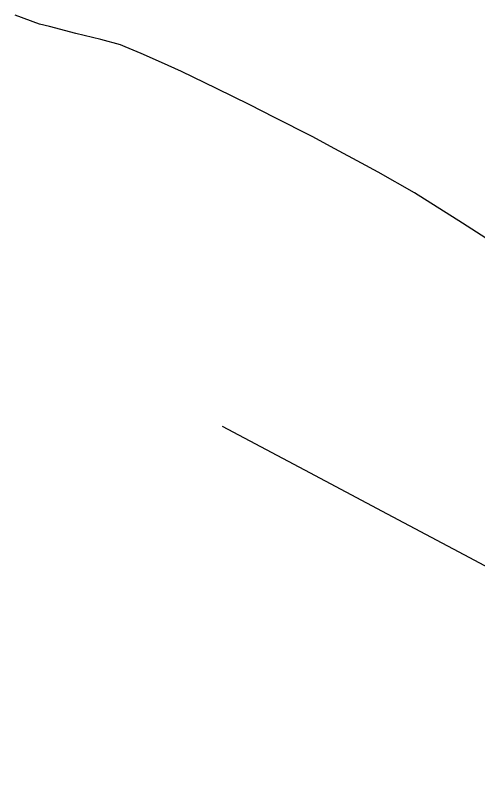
# Model space of a CAD drawing. Extents: x 599509 to 599717, y 117117 to 117381.
# Drawn here: x 599508.9 to 599563.6, y 117291.6 to 117380.8 of the extents above; entities that cross this region are included whole.
import ezdxf

# ---------------------------------------------------------------- set-up
doc = ezdxf.new("R2010")
doc.units = 0
doc.layers.add('_SDEL_GLISSIERES Securites', color=6, linetype='Continuous')
doc.styles.get("Standard").update_dxf_attribs({"font": 'arial.ttf'})
doc.linetypes.add('GBA', pattern='A,12.7,-5.08,["GBA",Standard,S=2.54,R=0,X=-2.54,Y=-1.27],-6.35', length=24.13)
doc.linetypes.add('Gs4', pattern='A,12.7,-5.08,["Gs4",Standard,S=2.54,R=0,X=-2.54,Y=-1.27],-5.08', length=22.86)

msp = doc.modelspace()

# ---------------------------------------------------------------- linework, layer by layer
at = {"layer": '_SDEL_GLISSIERES Securites', "color": 251, "linetype": 'GBA', "ltscale": 1.2}
msp.add_lwpolyline([(599567.29, 117352.588), (599561.643, 117356.183), (599555.998, 117359.777), (599551.696, 117362.217), (599549.736, 117363.291), (599546.604, 117364.977), (599543.902, 117366.438), (599539.461, 117368.693), (599536.547, 117370.171), (599532.626, 117372.114), (599528.51, 117374.1), (599526.121, 117375.174), (599523.731, 117376.247), (599521.841, 117377.034), (599521.314, 117377.254), (599518.974, 117377.891), (599516.045, 117378.579), (599512.942, 117379.416), (599511.749, 117379.711), (599508.864, 117380.769)], dxfattribs=at)
at = {"layer": '_SDEL_GLISSIERES Securites', "color": 251, "linetype": 'Gs4', "ltscale": 0.8}
msp.add_lwpolyline([(599533.304, 117332.241), (599543.033, 117327.062), (599552.762, 117321.883), (599562.49, 117316.705), (599572.219, 117311.526), (599578.351, 117308.316), (599578.351, 117308.316), (599584.482, 117305.106), (599590.613, 117301.896), (599596.745, 117298.686), (599601.18, 117296.356), (599605.615, 117294.025), (599610.049, 117291.694), (599614.484, 117289.364)], dxfattribs=at)

doc.saveas('drawing.dxf')
